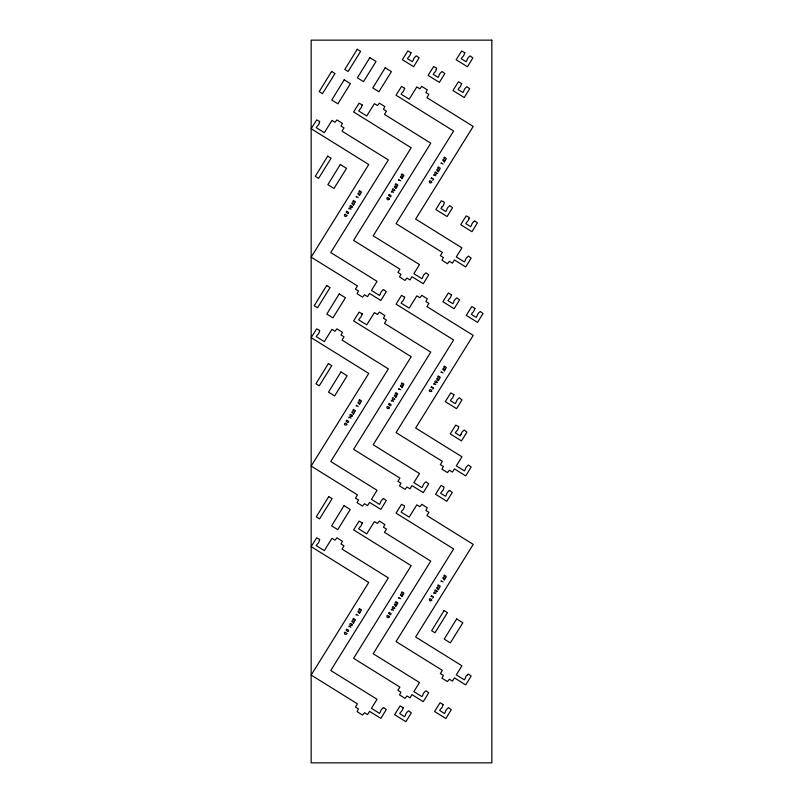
<?xml version="1.0" encoding="UTF-8"?>
<svg xmlns="http://www.w3.org/2000/svg" width="803" height="803" viewBox="0 0 803 803"><rect width="100%" height="100%" fill="white"/><g stroke="black" fill="none" stroke-linecap="round" stroke-linejoin="round"><path stroke-width="1.2" d="M319.393 122.658L319.714 121.484L316.663 119.918L311.162 128.701L368.748 164.505L311.162 257.131L357.476 285.928L355.468 289.15L358.489 291.027L357.084 293.697L362.544 297.17L364.532 294.781L367.553 296.658L369.561 293.446L380.833 300.452L386.283 291.63L383.573 289.602L382.619 290.395M346.755 211.119L346.133 212.122L346.725 212.685L347.579 211.671L348.663 212.504L348.281 213.528L347.318 213.618M353.44 200.379L352.818 201.382L353.41 201.934L354.253 200.921L355.348 201.754L354.966 202.788L354.003 202.878M359.513 190.602L358.891 191.606L359.483 192.168L360.326 191.154L361.42 191.987L361.099 192.961L360.115 193.121M436.33 69.329L436.651 68.155L433.6 66.589L428.099 75.382L439.371 82.388L444.822 73.565L442.072 71.527L441.158 72.34A6.063 6.063 0 0 0 438.92 75.954L438.026 77.369L433.198 74.358L434.082 72.943A6.063 6.063 0 0 0 436.32 69.329M353.42 205.277L354.454 203.611M359.493 195.51L360.527 193.844M389.194 194.376L388.572 195.38L389.164 195.932L390.007 194.928L391.101 195.761L390.75 196.755L389.756 196.876M395.869 183.626L395.247 184.63L395.839 185.182L396.692 184.178L397.776 185.011L397.405 186.035L396.441 186.125M401.952 173.86L401.319 174.863L401.912 175.415L402.765 174.412L403.849 175.245L403.507 176.238L402.554 176.379M395.859 188.524L396.893 186.868M401.932 178.758L402.965 177.102M319.393 331.599L319.714 330.414L316.663 328.849L311.162 337.641L368.748 373.445L311.162 466.071L357.476 494.869L355.468 498.091L358.489 499.968L357.084 502.628L362.544 506.111L364.532 503.722L367.553 505.599L369.561 502.377L380.833 509.393L386.283 500.56L383.573 498.533L382.619 499.336M431.633 177.624L431 178.627C432.797 177.644 435.226 179.46 432.275 180.163M438.308 166.883L437.685 167.887L438.277 168.439L439.131 167.425L440.215 168.259L439.903 169.232L438.92 169.393M444.38 157.107L443.758 158.111L444.35 158.673L445.203 157.659L446.287 158.492L445.946 159.496L444.942 159.606M438.297 171.782L439.331 170.116M444.37 162.015L445.404 160.349M441.811 207.084L440.937 208.499L445.765 211.51L446.649 210.095A6.063 6.063 0 0 1 448.897 206.481L449.8 205.658L452.561 207.656L447.11 216.529L435.828 209.523L441.339 200.73L444.39 202.296L444.059 203.47A6.063 6.063 0 0 1 441.811 207.084M468.922 218.627L469.253 217.452L466.202 215.887L460.701 224.679L471.973 231.686L477.424 222.863L474.663 220.815L473.76 221.638M346.755 420.059L346.133 421.063L346.725 421.615L347.579 420.611L348.663 421.445L348.311 422.438L347.318 422.559M353.44 409.309L352.818 410.313L353.41 410.875L354.253 409.861L355.348 410.694L354.996 411.688L354.003 411.809M359.513 399.543L358.891 400.546L359.483 401.099L360.326 400.095L361.42 400.928L361.039 401.952L360.115 402.062M353.42 414.218L354.454 412.551M359.493 404.441L360.527 402.785M389.194 403.307L388.572 404.31L389.164 404.873L390.007 403.859L391.101 404.692L390.72 405.716L389.756 405.806M395.869 392.567L395.247 393.57L395.839 394.122L396.692 393.119L397.776 393.952L396.521 395.096M401.952 382.79L401.319 383.794L401.912 384.356L402.765 383.342L403.849 384.175L403.507 385.179L402.554 385.31M395.859 397.465L396.893 395.799M401.932 387.698L402.965 386.032M319.393 540.59L319.714 539.405L316.663 537.839L311.162 546.632L368.748 582.436L311.162 675.062L357.476 703.86L355.468 707.082L358.489 708.959L357.084 711.619L362.544 715.102L364.532 712.713L367.553 714.59L369.561 711.368L380.833 718.384L386.283 709.551L383.573 707.523L382.619 708.326M431.633 386.564L431 387.568C432.375 386.775 435.487 387.959 432.275 389.094M438.308 375.814L437.685 376.818L438.277 377.37L439.131 376.366L440.215 377.199L439.903 378.163L438.92 378.333M444.38 366.048L443.758 367.051L444.35 367.603L445.203 366.6L446.287 367.433L445.906 368.457L444.942 368.547M438.297 380.712L439.331 379.056M444.37 370.946L445.404 369.29M461.032 434.463L460.149 435.878L455.321 432.867L456.204 431.452A6.063 6.063 0 0 0 458.443 427.838L458.774 426.664L455.723 425.098L450.222 433.891L461.494 440.897L466.944 432.074L464.194 430.037L463.281 430.85A6.063 6.063 0 0 0 461.042 434.463M346.755 629.05L346.133 630.054L346.725 630.606L347.579 629.602L348.663 630.435L348.281 631.459L347.318 631.549M353.44 618.3L352.818 619.304L353.41 619.866L354.253 618.852L355.348 619.685L354.966 620.709L354.003 620.799M359.513 608.533L358.891 609.537L359.483 610.089L360.326 609.086L361.42 609.919L361.099 610.882L360.115 611.053M353.42 623.208L354.454 621.542M359.493 613.432L360.527 611.776M448.616 491.225L449.529 490.412L452.28 492.45L446.829 501.273L435.557 494.267L441.058 485.474L444.109 487.04L443.778 488.224A6.063 6.063 0 0 1 441.53 491.827L440.656 493.253L445.484 496.254L446.368 494.839A6.063 6.063 0 0 1 448.616 491.235M389.194 612.298L388.572 613.301L389.164 613.863L390.007 612.85L391.101 613.683L390.75 614.676L389.756 614.797M395.869 601.557L395.247 602.561L395.839 603.113L396.692 602.109L397.776 602.943L397.405 603.966L396.441 604.057M401.952 591.791L401.319 592.795L401.912 593.347L402.765 592.333L403.849 593.166L403.507 594.17L402.554 594.3M395.859 606.456L396.893 604.789M401.932 596.689L402.965 595.023M431.633 595.555L431 596.559C432.797 595.575 435.226 597.382 432.275 598.084M438.308 584.805L437.685 585.809L438.277 586.371L439.131 585.357L440.215 586.19L439.873 587.184L438.92 587.324M444.38 575.038L443.758 576.042L444.35 576.594L445.203 575.59L446.287 576.424L445.946 577.417L444.942 577.538M438.297 589.713L439.331 588.047M444.37 579.937L445.404 578.28M467.487 674.831L468.4 674.018L471.16 676.016L465.71 684.889L454.428 677.873L452.43 681.095L449.409 679.218L447.412 681.606L441.961 678.123L443.366 675.464L440.345 673.587L442.353 670.364L396.04 641.567L453.625 548.941L396.04 513.137L401.54 504.344L404.592 505.91L404.26 507.094A6.063 6.063 0 0 1 402.012 510.698L401.139 512.123L409.189 517.122L416.827 504.846L419.849 506.723L421.836 504.334L427.286 507.817L425.891 510.477L428.912 512.354L426.905 515.576L473.218 544.374L415.633 637L461.946 665.787L456.305 674.851L464.365 679.86L465.238 678.445A6.063 6.063 0 0 1 467.497 674.841M443.095 164.053L441.128 162.828A2.258 2.258 0 0 1 441.108 163.671M435.808 175.777L433.841 174.552A2.258 2.258 0 0 1 433.821 175.395M400.667 180.795L398.7 179.571A2.258 2.258 0 0 1 398.669 180.424M393.38 192.519L391.412 191.295A2.258 2.258 0 0 1 391.382 192.148M358.228 197.548L356.261 196.323A2.258 2.258 0 0 1 356.241 197.167M350.941 209.272L348.974 208.047A2.258 2.258 0 0 1 348.954 208.89M443.095 372.983L441.128 371.759A2.258 2.258 0 0 1 441.108 372.612M435.808 384.707L433.841 383.483A2.258 2.258 0 0 1 433.821 384.336M400.667 389.736L398.7 388.511A2.258 2.258 0 0 1 398.669 389.355M393.38 401.46L391.412 400.235A2.258 2.258 0 0 1 391.382 401.078M358.228 406.479L356.261 405.254A2.258 2.258 0 0 1 356.241 406.107M350.941 418.202L348.974 416.978A2.258 2.258 0 0 1 348.954 417.831M443.095 581.974L441.128 580.75A2.258 2.258 0 0 1 441.108 581.603M435.808 593.698L433.841 592.473A2.258 2.258 0 0 1 433.821 593.327M400.667 598.727L398.7 597.502A2.258 2.258 0 0 1 398.669 598.345M393.38 610.451L391.412 609.226A2.258 2.258 0 0 1 391.382 610.069M358.228 615.469L356.261 614.245A2.258 2.258 0 0 1 356.241 615.098M350.941 627.193L348.974 625.969A2.258 2.258 0 0 1 348.954 626.822M442.834 160.54L443.226 159.466L443.838 160.791M436.732 170.286L437.153 169.232L437.765 170.557M400.366 177.272L400.787 176.218L401.4 177.543M394.293 187.039L394.715 185.985L395.327 187.31M357.937 194.015L358.349 192.961L358.961 194.286M351.885 203.801L352.276 202.727L352.888 204.052A1.977 1.977 0 0 0 353.19 205.126M442.804 369.46L443.226 368.406L443.838 369.731M436.762 379.247L437.153 378.173L437.765 379.498M400.366 386.203L400.787 385.149L401.4 386.474M394.293 395.969L394.715 394.925L395.327 396.24M357.937 402.955L358.349 401.901L358.961 403.226M351.885 412.742L352.276 411.668L352.888 412.993A1.977 1.977 0 0 0 353.19 414.057M442.754 578.411L443.226 577.397L443.838 578.722M436.732 588.218L437.153 587.164L437.765 588.489M400.366 595.194L400.787 594.14L401.4 595.465M394.293 604.96L394.715 603.916L395.327 605.231M357.937 611.946L358.349 610.892L358.961 612.217M351.885 621.733L352.276 620.659L352.888 621.984A1.977 1.977 0 0 0 353.19 623.048M473.76 221.638A6.063 6.063 0 0 0 471.522 225.252L470.628 226.667L465.8 223.656L466.673 222.24A6.063 6.063 0 0 0 468.912 218.627M401.701 178.607A1.977 1.977 0 0 1 401.5 177.543M395.628 188.374A1.977 1.977 0 0 1 395.427 187.32M401.701 387.548A1.977 1.977 0 0 1 401.5 386.484M395.628 397.314A1.977 1.977 0 0 1 395.427 396.25M401.701 596.539A1.977 1.977 0 0 1 401.5 595.475M395.628 606.305A1.977 1.977 0 0 1 395.427 605.241M444.139 161.865A1.977 1.977 0 0 1 443.929 160.801M438.067 171.631A1.977 1.977 0 0 1 437.856 170.567M319.383 122.658A6.063 6.063 0 0 1 317.135 126.262L316.262 127.687L324.312 132.696L331.95 120.41L334.971 122.287L336.969 119.898L342.419 123.381L341.014 126.041L344.035 127.928L342.028 131.15L388.341 159.938L330.756 252.564L377.069 281.361L371.438 290.425L379.488 295.434L380.371 294.018A6.063 6.063 0 0 1 382.619 290.405M359.262 195.36A1.977 1.977 0 0 1 359.061 194.296M444.139 370.795A1.977 1.977 0 0 1 443.929 369.731M438.067 380.562A1.977 1.977 0 0 1 437.856 379.508M319.383 331.589A6.063 6.063 0 0 1 317.135 335.202L316.262 336.628L324.312 341.626L331.95 329.35L334.971 331.227L336.969 328.839L342.419 332.312L341.014 334.981L344.035 336.858L342.028 340.081L388.341 368.878L330.756 461.504L377.069 490.292L371.438 499.356L379.488 504.364L380.371 502.949A6.063 6.063 0 0 1 382.619 499.346M359.262 404.29A1.977 1.977 0 0 1 359.061 403.226M444.139 579.786A1.977 1.977 0 0 1 443.929 578.732M438.067 589.553A1.977 1.977 0 0 1 437.856 588.499M319.383 540.58A6.063 6.063 0 0 1 317.135 544.193L316.262 545.618L324.312 550.627L331.95 538.341L334.971 540.218L336.969 537.829L342.419 541.312L341.014 543.972L344.035 545.849L342.028 549.071L388.341 577.869L330.756 670.495L377.069 699.293L371.438 708.346L379.488 713.355L380.371 711.94A6.063 6.063 0 0 1 382.619 708.336M359.262 613.281A1.977 1.977 0 0 1 359.061 612.227M362.273 105.042L361.822 105.906A6.063 6.063 0 0 1 359.573 109.519L358.7 110.934L366.75 115.943L374.389 103.667L377.41 105.544L379.407 103.155L384.858 106.628L383.453 109.298L386.474 111.175L384.466 114.397L430.779 143.195L373.194 235.821L419.507 264.609L413.866 273.672L421.926 278.681L422.81 277.266A6.063 6.063 0 0 1 425.058 273.662L425.961 272.839L428.712 274.877L423.271 283.7L411.989 276.694L409.992 279.916L406.97 278.039L405.013 280.448L399.523 276.945L400.928 274.285L397.907 272.408L399.914 269.186L353.601 240.388L411.186 147.762L353.601 111.958L359.102 103.165L362.273 105.042M362.273 313.973L361.822 314.846A6.063 6.063 0 0 1 359.573 318.45L358.7 319.875L366.75 324.884L374.389 312.598L377.41 314.475L379.407 312.086L384.858 315.569L383.453 318.229L386.474 320.116L384.466 323.338L430.779 352.126L373.194 444.752L419.507 473.549L413.866 482.613L421.926 487.622L422.81 486.206A6.063 6.063 0 0 1 425.058 482.593L425.961 481.77L428.712 483.818L423.271 492.64L411.989 485.634L409.992 488.856L406.97 486.969L405.013 489.378L399.503 485.835L400.928 483.215L397.907 481.338L399.914 478.116L353.601 449.319L411.186 356.703L353.601 320.889L359.102 312.106L362.273 313.973M362.273 522.964L361.822 523.837A6.063 6.063 0 0 1 359.573 527.441L358.7 528.866L366.75 533.875L374.389 521.589L377.41 523.466L379.407 521.077L384.858 524.56L383.453 527.23L386.474 529.107L384.466 532.329L430.779 561.116L373.194 653.742L419.507 682.54L413.866 691.604L421.926 696.613L422.81 695.197A6.063 6.063 0 0 1 425.058 691.584L425.961 690.761L428.712 692.808L423.271 701.631L411.989 694.625L409.992 697.847L406.97 695.97L405.013 698.369L399.523 694.876L400.928 692.206L397.907 690.329L399.914 687.107L353.601 658.319L411.186 565.693L353.601 529.88L359.102 521.097L362.273 522.964M404.712 88.29L404.26 89.163A6.063 6.063 0 0 1 402.012 92.767L401.139 94.192L409.189 99.201L416.827 86.915L419.849 88.792L421.836 86.403L427.286 89.886L425.891 92.546L428.912 94.423L426.905 97.645L473.218 126.442L415.633 219.068L461.946 247.866L456.305 256.93L464.365 261.929L465.238 260.523A6.063 6.063 0 0 1 467.497 256.91L468.4 256.087L471.16 258.084L465.71 266.957L454.428 259.941L452.43 263.163L449.409 261.286L447.452 263.695L441.961 260.202L443.366 257.532L440.345 255.655L442.353 252.433L396.04 223.636L453.625 131.009L396.04 95.206L401.54 86.423L404.712 88.34M411.046 52.767L410.594 53.64A6.063 6.063 0 0 1 408.346 57.244L407.472 58.669L412.3 61.67L413.184 60.255A6.063 6.063 0 0 1 415.432 56.652L416.335 55.829L419.096 57.826L413.645 66.689L402.363 59.683L407.874 50.89L411.046 52.817M404.712 297.23L404.26 298.094A6.063 6.063 0 0 1 402.012 301.707L401.139 303.132L409.189 308.131L416.827 295.855L419.849 297.732L421.836 295.343L427.286 298.816L425.891 301.486L428.912 303.363L426.905 306.585L473.218 335.383L415.633 428.009L461.946 456.797L456.305 465.86L464.365 470.869L465.238 469.454A6.063 6.063 0 0 1 467.497 465.85L468.4 465.027L471.15 467.065L465.71 475.888L454.428 468.882L452.43 472.104L449.409 470.227L447.412 472.616L441.961 469.133L443.366 466.473L440.345 464.596L442.353 461.374L396.04 432.576L453.625 339.95L396.04 304.146L401.54 295.353L404.712 297.23M403.287 707.764L402.835 708.627A6.063 6.063 0 0 1 400.587 712.241L399.713 713.656L404.541 716.667L405.425 715.252A6.063 6.063 0 0 1 407.673 711.639L408.586 710.816L411.337 712.863L405.886 721.686L394.614 714.68L400.115 705.887L403.287 707.764M451.547 294.801L451.095 295.675A6.063 6.063 0 0 1 448.847 299.278L447.974 300.703L452.802 303.705L453.685 302.289A6.063 6.063 0 0 1 455.933 298.686L456.847 297.863L459.597 299.86L454.147 308.733L442.875 301.717L448.375 292.934L451.547 294.852M443.256 704.592L442.814 705.466A6.063 6.063 0 0 1 440.556 709.069L439.683 710.494L444.521 713.496L445.394 712.08A6.063 6.063 0 0 1 447.652 708.477L448.556 707.654L451.316 709.651L445.856 718.524L434.584 711.508L440.084 702.725L443.256 704.643M461.635 83.622L461.193 84.496A6.063 6.063 0 0 1 458.935 88.099L458.061 89.524L462.899 92.526L463.773 91.11A6.063 6.063 0 0 1 466.031 87.507L466.934 86.684L469.685 88.721L464.234 97.544L452.962 90.538L458.463 81.745L461.635 83.622M453.976 394.735L453.524 395.608A6.063 6.063 0 0 1 451.276 399.211L450.403 400.637L455.231 403.638L456.114 402.223A6.063 6.063 0 0 1 458.362 398.619L459.266 397.796L462.026 399.844L456.576 408.667L445.304 401.651L450.804 392.868L453.976 394.735M464.847 52.827L464.395 53.701A6.063 6.063 0 0 1 462.137 57.304L461.263 58.729L466.101 61.731L466.975 60.315A6.063 6.063 0 0 1 469.233 56.712L470.136 55.889L472.887 57.926L467.446 66.759L456.164 59.743L461.675 50.96L464.847 52.827M474.944 308.452L474.493 309.316A6.063 6.063 0 0 1 472.244 312.929L471.371 314.344L476.199 317.356L477.082 315.94A6.063 6.063 0 0 1 479.331 312.327L480.244 311.514L483.004 313.501L477.544 322.374L466.272 315.368L471.773 306.575L474.944 308.452M346.856 215.716C343.835 218.938 343.423 211.189 346.856 215.716M352.316 206.923C349.717 210.276 348.653 202.366 352.316 206.923M346.856 424.657C345.501 420.401 342.138 426.513 346.846 424.757M352.316 415.864C349.737 419.216 348.643 411.307 352.316 415.864M346.856 633.647C343.835 636.869 343.423 629.11 346.856 633.647M352.316 624.854C349.546 628.197 348.723 620.297 352.316 624.854M389.284 198.973C386.514 202.286 385.791 194.356 389.284 199.003M394.755 190.181C391.663 193.372 391.473 185.583 394.755 190.211M389.284 407.904C386.183 411.086 386.002 403.337 389.284 407.904M394.755 399.111C392.055 402.504 391.121 394.564 394.755 399.111M389.284 616.895C386.353 620.147 385.892 612.298 389.284 616.935M394.755 608.112C391.754 611.334 391.432 603.495 394.755 608.142M431.723 182.221C428.912 185.513 428.18 177.674 431.723 182.221M437.193 173.428C434.172 176.65 433.761 168.901 437.193 173.428M431.723 391.161C430.197 386.775 427.066 393.038 431.713 391.262M437.193 382.369C435.768 378.062 432.516 384.266 437.183 382.469M431.723 600.152C428.872 603.374 428.23 595.595 431.723 600.152M437.193 591.359C434.222 594.561 433.761 586.822 437.193 591.359M331.619 71.447L319.182 91.632L322.485 93.68L335.002 73.545L331.619 71.447M357.245 49.274L344.808 69.459L348.111 71.507L360.627 51.372L357.245 49.274M344.196 79.818L331.759 100.004L337.882 103.808L350.399 83.673L344.196 79.818M369.822 57.645L357.385 77.831L363.508 81.635L376.025 61.5L369.822 57.645M327.724 156.123L315.288 176.309L318.59 178.366L331.107 158.231L327.724 156.123M385.219 67.763L372.773 87.949L378.896 91.753L391.422 71.618L385.219 67.763M340.301 164.495L327.865 184.68L333.988 188.484L346.505 168.349L340.301 164.495M326.68 285.507L314.234 305.702L317.536 307.75L330.063 287.615L326.68 285.507M339.247 293.878L326.811 314.073L332.934 317.878L345.451 297.742L339.247 293.878M328.377 363.568L315.94 383.754L319.243 385.801L331.759 365.666L328.377 363.568M340.954 371.94L328.507 392.125L334.63 395.929L347.147 375.794L340.954 371.94M328.718 496.635L316.282 516.821L319.584 518.879L332.101 498.743L328.718 496.635M344.045 505.649L331.609 525.835L337.732 529.639L350.249 509.503L344.045 505.649M444.079 610.551L431.633 630.736L434.935 632.784L447.462 612.649L444.079 610.551M456.646 618.922L444.21 639.108L450.332 642.912L462.849 622.777L456.646 618.922M491.837 40.15L311.162 40.15L311.162 762.85L491.837 762.85L491.837 40.15"/></g></svg>
